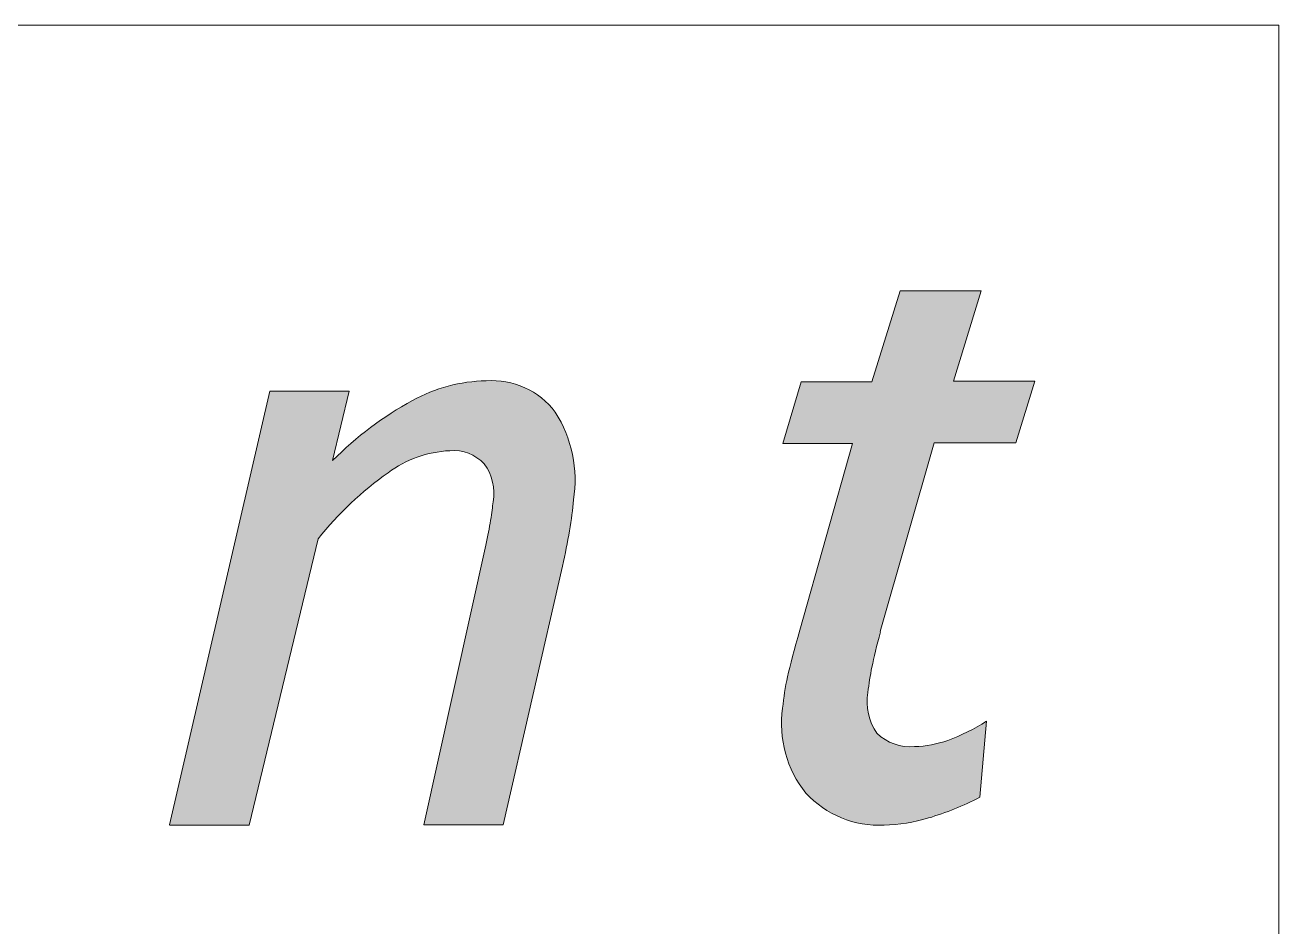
# Model space of a CAD drawing. Header units: inches. Extents: x 11 to 130, y 50 to 91.
# Drawn here: x 103.35 to 130.1, y 71.89 to 91.13 of the extents above; entities that cross this region are included whole.
import ezdxf

# ---------------------------------------------------------------- set-up
doc = ezdxf.new("R2010")
doc.units = ezdxf.units.IN
doc.header["$MEASUREMENT"] = 0
doc.layers.add('Layer 1', color=7, linetype='Continuous')

msp = doc.modelspace()

# ---------------------------------------------------------------- hatches: boundary and pattern name
at = {"layer": 'Layer 1', "true_color": 0x35679a}
h = msp.add_hatch(color=147, dxfattribs=at)
h.dxf.hatch_style = 2
edge = h.paths.add_edge_path()
edge.add_spline(control_points=[(121.595, 78.179), (121.518, 77.885), (121.458, 77.635), (121.416, 77.428), (121.377, 77.25), (121.348, 77.069), (121.331, 76.888), (121.277, 76.584), (121.345, 76.271), (121.521, 76.017), (121.736, 75.811), (122.029, 75.708), (122.326, 75.734), (122.566, 75.739), (122.805, 75.783), (123.031, 75.865), (123.32, 75.971), (123.597, 76.109), (123.857, 76.274), (123.857, 76.274), (123.716, 74.651), (123.716, 74.651), (123.366, 74.468), (122.998, 74.32), (122.619, 74.21), (122.312, 74.115), (121.994, 74.064), (121.673, 74.059), (121.044, 74.027), (120.434, 74.276), (120.008, 74.739), (119.597, 75.248), (119.416, 75.905), (119.511, 76.553), (119.532, 76.778), (119.567, 77.002), (119.616, 77.223), (119.67, 77.47), (119.756, 77.8), (119.874, 78.214), (119.874, 78.214), (121.003, 82.201), (121.003, 82.201), (121.003, 82.201), (119.518, 82.201), (119.518, 82.201), (119.518, 82.201), (119.909, 83.513), (119.909, 83.513), (119.909, 83.513), (121.416, 83.513), (121.416, 83.513), (121.416, 83.513), (122.015, 85.457), (122.015, 85.457), (122.015, 85.457), (123.747, 85.457), (123.747, 85.457), (123.747, 85.457), (123.158, 83.527), (123.158, 83.527), (123.158, 83.527), (124.89, 83.527), (124.89, 83.527), (124.89, 83.527), (124.488, 82.215), (124.488, 82.215), (124.488, 82.215), (122.745, 82.215), (122.745, 82.215), (122.745, 82.215), (121.592, 78.19), (121.592, 78.19)], knot_values=[0, 0, 0, 0, 0.352778, 0.352778, 0.352778, 0.705556, 0.705556, 0.705556, 1.058333, 1.058333, 1.058333, 1.411111, 1.411111, 1.411111, 1.763889, 1.763889, 1.763889, 2.116667, 2.116667, 2.116667, 2.469444, 2.469444, 2.469444, 2.822222, 2.822222, 2.822222, 3.175, 3.175, 3.175, 3.527778, 3.527778, 3.527778, 3.880556, 3.880556, 3.880556, 4.233333, 4.233333, 4.233333, 4.586111, 4.586111, 4.586111, 4.938889, 4.938889, 4.938889, 5.291667, 5.291667, 5.291667, 5.644444, 5.644444, 5.644444, 5.997222, 5.997222, 5.997222, 6.35, 6.35, 6.35, 6.702778, 6.702778, 6.702778, 7.055556, 7.055556, 7.055556, 7.408333, 7.408333, 7.408333, 7.761111, 7.761111, 7.761111, 8.113889, 8.113889, 8.113889, 8.466667, 8.466667, 8.466667, 8.466667], degree=3, periodic=0)
edge.add_line((121.592, 78.19), (121.595, 78.179))
h = msp.add_hatch(color=147, dxfattribs=at)
h.dxf.hatch_style = 2
edge = h.paths.add_edge_path()
edge.add_spline(control_points=[(106.43, 74.062), (106.43, 74.062), (108.571, 83.319), (108.571, 83.319), (108.571, 83.319), (110.264, 83.319), (110.264, 83.319), (110.264, 83.319), (109.911, 81.837), (109.911, 81.837), (110.416, 82.343), (110.99, 82.774), (111.615, 83.118), (112.097, 83.383), (112.636, 83.527), (113.185, 83.538), (113.759, 83.579), (114.314, 83.326), (114.66, 82.868), (115.016, 82.312), (115.154, 81.645), (115.048, 80.994), (115.031, 80.794), (115.003, 80.574), (114.963, 80.335), (114.923, 80.095), (114.873, 79.844), (114.812, 79.583), (114.812, 79.583), (113.549, 74.062), (113.549, 74.062), (113.549, 74.062), (111.855, 74.062), (111.855, 74.062), (111.855, 74.062), (113.178, 80.031), (113.178, 80.031), (113.221, 80.224), (113.255, 80.4), (113.28, 80.56), (113.306, 80.72), (113.324, 80.851), (113.333, 80.952), (113.385, 81.237), (113.317, 81.53), (113.146, 81.763), (112.957, 81.966), (112.685, 82.07), (112.409, 82.046), (111.934, 82.022), (111.476, 81.859), (111.093, 81.576), (110.533, 81.178), (110.03, 80.703), (109.601, 80.165), (109.601, 80.165), (108.133, 74.055), (108.133, 74.055), (108.133, 74.055), (106.43, 74.055), (106.43, 74.055)], knot_values=[0, 0, 0, 0, 0.352778, 0.352778, 0.352778, 0.705556, 0.705556, 0.705556, 1.058333, 1.058333, 1.058333, 1.411111, 1.411111, 1.411111, 1.763889, 1.763889, 1.763889, 2.116667, 2.116667, 2.116667, 2.469444, 2.469444, 2.469444, 2.822222, 2.822222, 2.822222, 3.175, 3.175, 3.175, 3.527778, 3.527778, 3.527778, 3.880556, 3.880556, 3.880556, 4.233333, 4.233333, 4.233333, 4.586111, 4.586111, 4.586111, 4.938889, 4.938889, 4.938889, 5.291667, 5.291667, 5.291667, 5.644444, 5.644444, 5.644444, 5.997222, 5.997222, 5.997222, 6.35, 6.35, 6.35, 6.702778, 6.702778, 6.702778, 7.055556, 7.055556, 7.055556, 7.055556], degree=3, periodic=0)
edge.add_line((106.43, 74.055), (106.43, 74.062))

# ---------------------------------------------------------------- linework, layer by layer
at = {"layer": 'Layer 1', "lineweight": 0}
msp.add_lwpolyline([(11.402, 91.126), (130.097, 91.126), (130.097, 49.985), (11.402, 49.985), (11.402, 91.126), (11.402, 91.126)], dxfattribs=at)
for points, knots in [([(121.595, 78.179), (121.518, 77.885), (121.458, 77.635), (121.416, 77.428), (121.377, 77.25), (121.348, 77.069), (121.331, 76.888), (121.277, 76.584), (121.345, 76.271), (121.521, 76.017), (121.736, 75.811), (122.029, 75.708), (122.326, 75.734), (122.566, 75.739), (122.805, 75.783), (123.031, 75.865), (123.32, 75.971), (123.597, 76.109), (123.857, 76.274), (123.857, 76.274), (123.716, 74.651), (123.716, 74.651), (123.366, 74.468), (122.998, 74.32), (122.619, 74.21), (122.312, 74.115), (121.994, 74.064), (121.673, 74.059), (121.044, 74.027), (120.434, 74.276), (120.008, 74.739), (119.597, 75.248), (119.416, 75.905), (119.511, 76.553), (119.532, 76.778), (119.567, 77.002), (119.616, 77.223), (119.67, 77.47), (119.756, 77.8), (119.874, 78.214), (119.874, 78.214), (121.003, 82.201), (121.003, 82.201), (121.003, 82.201), (119.518, 82.201), (119.518, 82.201), (119.518, 82.201), (119.909, 83.513), (119.909, 83.513), (119.909, 83.513), (121.416, 83.513), (121.416, 83.513), (121.416, 83.513), (122.015, 85.457), (122.015, 85.457), (122.015, 85.457), (123.747, 85.457), (123.747, 85.457), (123.747, 85.457), (123.158, 83.527), (123.158, 83.527), (123.158, 83.527), (124.89, 83.527), (124.89, 83.527), (124.89, 83.527), (124.488, 82.215), (124.488, 82.215), (124.488, 82.215), (122.745, 82.215), (122.745, 82.215), (122.745, 82.215), (121.592, 78.19), (121.592, 78.19)], [0, 0, 0, 0, 1, 1, 1, 2, 2, 2, 3, 3, 3, 4, 4, 4, 5, 5, 5, 6, 6, 6, 7, 7, 7, 8, 8, 8, 9, 9, 9, 10, 10, 10, 11, 11, 11, 12, 12, 12, 13, 13, 13, 14, 14, 14, 15, 15, 15, 16, 16, 16, 17, 17, 17, 18, 18, 18, 19, 19, 19, 20, 20, 20, 21, 21, 21, 22, 22, 22, 23, 23, 23, 24, 24, 24, 24]), ([(106.43, 74.062), (106.43, 74.062), (108.571, 83.319), (108.571, 83.319), (108.571, 83.319), (110.264, 83.319), (110.264, 83.319), (110.264, 83.319), (109.911, 81.837), (109.911, 81.837), (110.416, 82.343), (110.99, 82.774), (111.615, 83.118), (112.097, 83.383), (112.636, 83.527), (113.185, 83.538), (113.759, 83.579), (114.314, 83.326), (114.66, 82.868), (115.016, 82.312), (115.154, 81.645), (115.048, 80.994), (115.031, 80.794), (115.003, 80.574), (114.963, 80.335), (114.923, 80.095), (114.873, 79.844), (114.812, 79.583), (114.812, 79.583), (113.549, 74.062), (113.549, 74.062), (113.549, 74.062), (111.855, 74.062), (111.855, 74.062), (111.855, 74.062), (113.178, 80.031), (113.178, 80.031), (113.221, 80.224), (113.255, 80.4), (113.28, 80.56), (113.306, 80.72), (113.324, 80.851), (113.333, 80.952), (113.385, 81.237), (113.317, 81.53), (113.146, 81.763), (112.957, 81.966), (112.685, 82.07), (112.409, 82.046), (111.934, 82.022), (111.476, 81.859), (111.093, 81.576), (110.533, 81.178), (110.03, 80.703), (109.601, 80.165), (109.601, 80.165), (108.133, 74.055), (108.133, 74.055), (108.133, 74.055), (106.43, 74.055), (106.43, 74.055)], [0, 0, 0, 0, 1, 1, 1, 2, 2, 2, 3, 3, 3, 4, 4, 4, 5, 5, 5, 6, 6, 6, 7, 7, 7, 8, 8, 8, 9, 9, 9, 10, 10, 10, 11, 11, 11, 12, 12, 12, 13, 13, 13, 14, 14, 14, 15, 15, 15, 16, 16, 16, 17, 17, 17, 18, 18, 18, 19, 19, 19, 20, 20, 20, 20])]:
    msp.add_open_spline(points, degree=3, knots=knots, dxfattribs=at)

doc.saveas('drawing.dxf')
